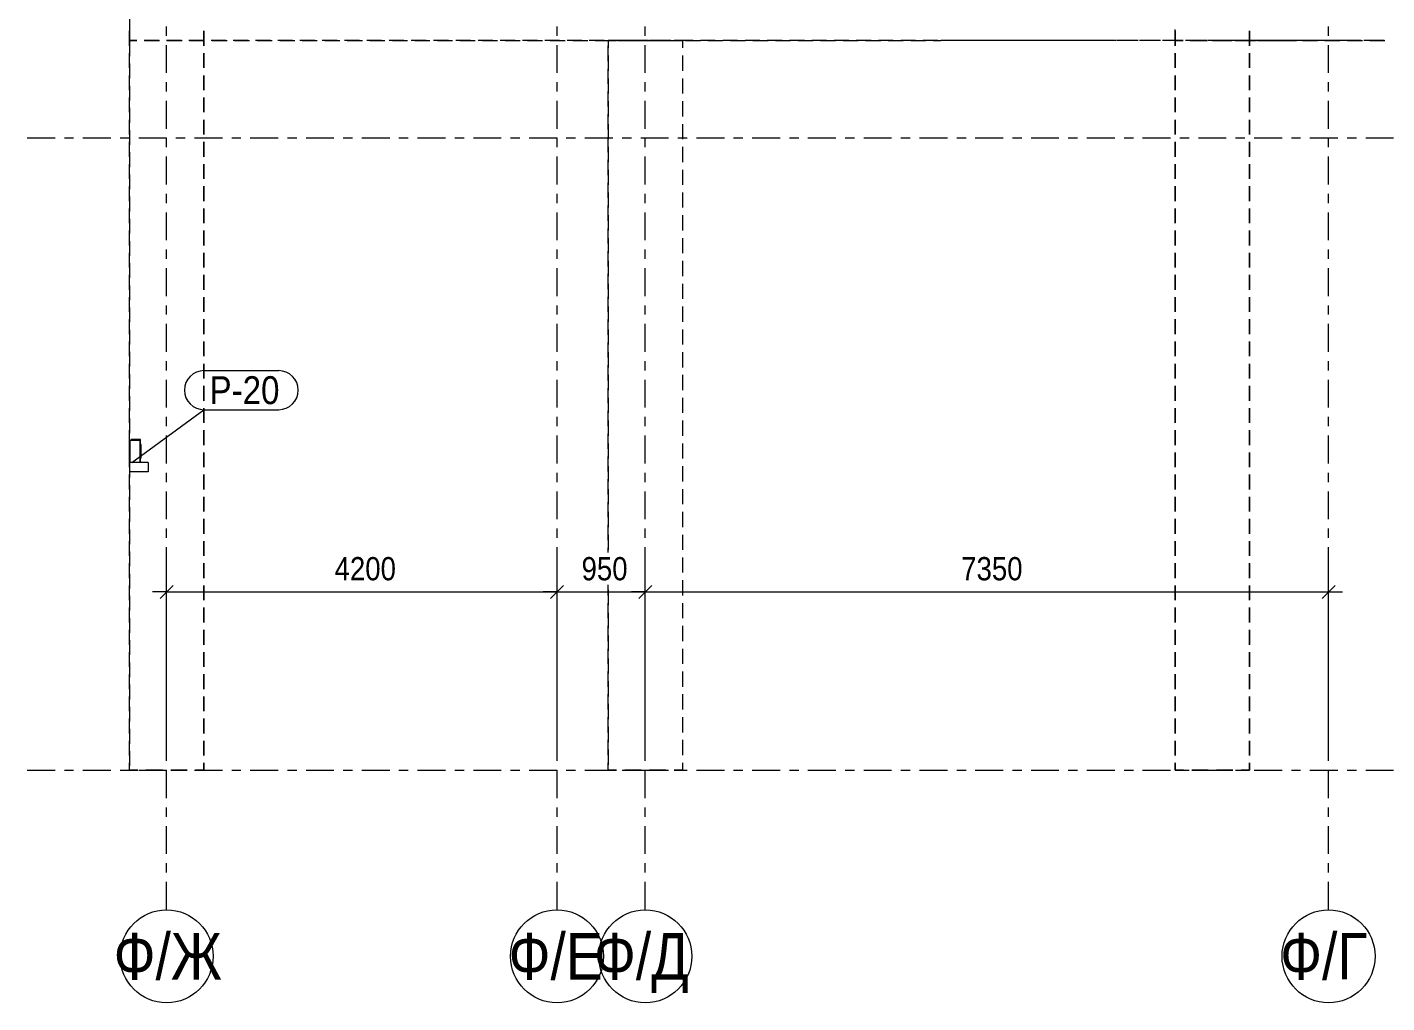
# Model space of a CAD drawing. Header units: millimetres. Extents: x -423 to 766, y -621 to 220.
# Drawn here: x 435.8 to 582.1, y -29.9 to 75 of the extents above; entities that cross this region are included whole.
import ezdxf

# ---------------------------------------------------------------- set-up
doc = ezdxf.new("R2010")
doc.units = ezdxf.units.MM
doc.linetypes.add('XKITLINE00', pattern=[0])
doc.linetypes.add('XKITLINE03', pattern=[6, 3, -1, 1, -1])
for name, color, linetype, lineweight in [('Part', 2, 'Continuous', 0), ('PartMark', 3, 'Continuous', 0), ('ReferenceModel', 1, 'Continuous', 0), ('S-GRID', 1, 'Continuous', 0), ('Z-DIMENSIONS', 1, 'Continuous', 0)]:
    doc.layers.add(name, color=color, linetype=linetype, lineweight=lineweight)
doc.styles.add('GOST type A', font='ARIAL.TTF')

msp = doc.modelspace()

# ---------------------------------------------------------------- linework, layer by layer
at = {"layer": 'Part', "linetype": 'XKITLINE00', "lineweight": 0}
for p, q in [((446.83, 28.17), (446.83, 30.57)), ((446.83, 30.57), (447.03, 30.57)), ((447.99, 30.53), (446.87, 30.53)), ((446.87, 30.53), (446.87, 28.21)), ((447.03, 30.57), (447.03, 30.65)), ((448.03, 30.65), (447.03, 30.65)), ((448.03, 30.57), (447.03, 30.57)), ((447.99, 28.21), (447.99, 30.53)), ((448.03, 30.57), (448.03, 30.65)), ((448.03, 30.12), (448.03, 30.57)), ((448.11, 30.12), (448.03, 30.12)), ((448.03, 28.62), (448.03, 30.12)), ((448.11, 28.62), (448.11, 30.12)), ((448.83, 28.17), (446.83, 28.17)), ((446.83, 28.17), (446.83, 27.17)), ((446.87, 28.21), (447.99, 28.21)), ((448.11, 28.62), (448.03, 28.62)), ((448.03, 28.17), (448.03, 28.62)), ((448.83, 28.17), (448.83, 27.17)), ((448.83, 27.17), (446.83, 27.17))]:
    msp.add_line(p, q, dxfattribs=at)
at = {"layer": 'PartMark', "linetype": 'XKITLINE00', "lineweight": 0}
for p, q in [((454.85, 38.05), (462.89, 38.05)), ((447.08, 28.17), (454.85, 33.85)), ((454.85, 33.85), (462.89, 33.85))]:
    msp.add_line(p, q, dxfattribs=at)
for centre, start, end in [((454.85, 35.95), 90, 270), ((462.89, 35.95), 270, 90)]:
    msp.add_arc(centre, 2.1, start, end, dxfattribs=at)
at = {"layer": 'ReferenceModel', "linetype": 'XKITLINE00', "lineweight": 0}
for p, q in [((446.83, 75.85), (446.83, 74.26)), ((559.33, 73.57), (559.33, 74.74)), ((446.83, 72.99), (446.83, 74.58)), ((446.83, 72.99), (446.83, 74.58)), ((446.83, 74.54), (446.83, 73.57)), ((446.83, 73.57), (446.83, 74.4)), ((447.63, 73.57), (446.83, 73.57)), ((446.83, 73.57), (447.64, 73.57)), ((446.83, 73.46), (446.83, 71.87)), ((450.02, 73.57), (448.43, 73.57)), ((448.45, 73.57), (450.07, 73.57)), ((452.42, 73.57), (450.82, 73.57)), ((450.87, 73.57), (452.49, 73.57)), ((454.81, 73.57), (453.22, 73.57)), ((453.3, 73.57), (454.91, 73.57)), ((454.83, 74.58), (454.83, 72.99)), ((454.83, 72.99), (454.83, 74.58)), ((454.83, 74.58), (454.83, 72.99)), ((457.2, 73.57), (455.61, 73.57)), ((455.72, 73.57), (457.34, 73.57)), ((459.6, 73.57), (458, 73.57)), ((458.15, 73.57), (459.76, 73.57)), ((461.99, 73.57), (460.4, 73.57)), ((460.57, 73.57), (462.19, 73.57)), ((464.39, 73.57), (462.79, 73.57)), ((463, 73.57), (464.61, 73.57)), ((466.78, 73.57), (465.18, 73.57)), ((465.42, 73.57), (467.04, 73.57)), ((469.17, 73.57), (467.58, 73.57)), ((467.85, 73.57), (469.46, 73.57)), ((471.57, 73.57), (469.97, 73.57)), ((470.27, 73.57), (471.89, 73.57)), ((473.96, 73.57), (472.36, 73.57)), ((472.69, 73.57), (474.31, 73.57)), ((476.35, 73.57), (474.76, 73.57)), ((475.12, 73.57), (476.74, 73.57)), ((478.75, 73.57), (477.15, 73.57)), ((477.54, 73.57), (479.16, 73.57)), ((481.14, 73.57), (479.55, 73.57)), ((479.97, 73.57), (481.58, 73.57)), ((483.53, 73.57), (481.94, 73.57)), ((482.39, 73.57), (484.01, 73.57)), ((485.93, 73.57), (484.33, 73.57)), ((484.82, 73.57), (486.43, 73.57)), ((488.32, 73.57), (486.73, 73.57)), ((487.24, 73.57), (488.86, 73.57)), ((490.72, 73.57), (489.12, 73.57)), ((489.67, 73.57), (491.28, 73.57)), ((493.11, 73.57), (491.51, 73.57)), ((492.09, 73.57), (493.71, 73.57)), ((495.5, 73.57), (493.91, 73.57)), ((494.52, 73.57), (496.13, 73.57)), ((497.9, 73.57), (496.3, 73.57)), ((496.94, 73.57), (498.56, 73.57)), ((498.33, 73.57), (499.22, 73.57)), ((498.33, 73.57), (498.33, 72.75)), ((498.33, 73.57), (498.33, 72.75)), ((498.33, 73.57), (499.22, 73.57)), ((499.22, 73.57), (498.33, 73.57)), ((500.29, 73.57), (498.69, 73.57)), ((499.36, 73.57), (500.98, 73.57)), ((500.11, 73.57), (501.89, 73.57)), ((500.11, 73.57), (501.89, 73.57)), ((501.89, 73.57), (500.11, 73.57)), ((502.68, 73.57), (501.09, 73.57)), ((501.79, 73.57), (503.41, 73.57)), ((502.78, 73.57), (504.55, 73.57)), ((502.78, 73.57), (504.55, 73.57)), ((504.55, 73.57), (502.78, 73.57)), ((505.08, 73.57), (503.48, 73.57)), ((504.21, 73.57), (505.83, 73.57)), ((505.44, 73.57), (506.33, 73.57)), ((505.44, 73.57), (506.33, 73.57)), ((506.33, 73.57), (505.44, 73.57)), ((507.47, 73.57), (505.87, 73.57)), ((506.33, 73.57), (506.33, 72.75)), ((506.33, 73.57), (506.33, 72.75)), ((506.33, 73.57), (506.33, 72.75)), ((506.64, 73.57), (508.25, 73.57)), ((509.86, 73.57), (508.27, 73.57)), ((509.06, 73.57), (510.68, 73.57)), ((512.26, 73.57), (510.66, 73.57)), ((511.49, 73.57), (513.1, 73.57)), ((514.65, 73.57), (513.06, 73.57)), ((513.91, 73.57), (515.53, 73.57)), ((517.05, 73.57), (515.45, 73.57)), ((516.34, 73.57), (517.95, 73.57)), ((519.44, 73.57), (517.84, 73.57)), ((518.76, 73.57), (520.38, 73.57)), ((521.83, 73.57), (520.24, 73.57)), ((521.19, 73.57), (522.8, 73.57)), ((524.23, 73.57), (522.63, 73.57)), ((523.61, 73.57), (525.23, 73.57)), ((526.62, 73.57), (525.02, 73.57)), ((526.03, 73.57), (527.65, 73.57)), ((529.01, 73.57), (527.42, 73.57)), ((528.46, 73.57), (530.08, 73.57)), ((531.41, 73.57), (529.81, 73.57)), ((530.88, 73.57), (532.5, 73.57)), ((533.8, 73.57), (532.2, 73.57)), ((533.31, 73.57), (534.12, 73.57)), ((534.96, 73.57), (534.11, 73.57)), ((534.94, 73.57), (534.12, 73.57)), ((536.19, 73.57), (534.6, 73.57)), ((537.41, 73.57), (535.76, 73.57)), ((537.48, 73.57), (535.8, 73.57)), ((538.59, 73.57), (536.99, 73.57)), ((539.87, 73.57), (538.23, 73.57)), ((540, 73.57), (538.32, 73.57)), ((540.98, 73.57), (539.39, 73.57)), ((542.34, 73.57), (540.69, 73.57)), ((542.52, 73.57), (540.84, 73.57)), ((543.37, 73.57), (541.78, 73.57)), ((544.8, 73.57), (543.16, 73.57)), ((545.04, 73.57), (543.36, 73.57)), ((545.77, 73.57), (544.17, 73.57)), ((547.27, 73.57), (545.63, 73.57)), ((547.56, 73.57), (545.88, 73.57)), ((548.16, 73.57), (546.57, 73.57)), ((549.74, 73.57), (548.09, 73.57)), ((550.09, 73.57), (548.4, 73.57)), ((550.56, 73.57), (548.96, 73.57)), ((552.2, 73.57), (550.56, 73.57)), ((552.61, 73.57), (550.93, 73.57)), ((552.95, 73.57), (551.35, 73.57)), ((554.67, 73.57), (553.03, 73.57)), ((555.13, 73.57), (553.45, 73.57)), ((555.34, 73.57), (553.75, 73.57)), ((557.14, 73.57), (555.49, 73.57)), ((557.65, 73.57), (555.97, 73.57)), ((557.74, 73.57), (556.14, 73.57)), ((559.6, 73.57), (557.96, 73.57)), ((559.33, 73.57), (558.49, 73.57)), ((559.33, 73.57), (558.53, 73.57)), ((559.33, 72.99), (559.33, 74.58)), ((559.33, 74.58), (559.33, 72.99)), ((559.33, 72.99), (559.33, 74.58)), ((559.33, 73.57), (559.33, 74.4)), ((559.33, 73.57), (559.33, 73.57)), ((560.2, 73.57), (559.33, 73.57)), ((559.33, 73.57), (560.14, 73.57)), ((559.33, 73.57), (560.2, 73.57)), ((562.07, 73.57), (560.43, 73.57)), ((560.94, 73.57), (562.55, 73.57)), ((562.82, 73.57), (561.08, 73.57)), ((561.08, 73.57), (562.82, 73.57)), ((564.54, 73.57), (562.89, 73.57)), ((563.36, 73.57), (564.97, 73.57)), ((565.43, 73.57), (563.69, 73.57)), ((563.69, 73.57), (565.43, 73.57)), ((567, 73.57), (565.36, 73.57)), ((565.78, 73.57), (567.39, 73.57)), ((568.05, 73.57), (566.3, 73.57)), ((566.3, 73.57), (568.05, 73.57)), ((567.33, 74.58), (567.33, 72.99)), ((567.33, 72.99), (567.33, 74.58)), ((567.33, 74.58), (567.33, 72.99)), ((569.47, 73.57), (567.83, 73.57)), ((568.19, 73.57), (569.8, 73.57)), ((570.66, 73.57), (568.92, 73.57)), ((568.92, 73.57), (570.66, 73.57)), ((571.94, 73.57), (570.29, 73.57)), ((570.61, 73.57), (572.22, 73.57)), ((572.4, 73.57), (571.53, 73.57)), ((571.53, 73.57), (572.4, 73.57)), ((573.3, 73.57), (572.4, 73.57)), ((574.4, 73.57), (572.76, 73.57)), ((573.03, 73.57), (574.64, 73.57)), ((576.01, 73.57), (574.2, 73.57)), ((576.87, 73.57), (575.22, 73.57)), ((575.44, 73.57), (577.05, 73.57)), ((578.71, 73.57), (576.91, 73.57)), ((579.34, 73.57), (577.69, 73.57)), ((577.86, 73.57), (579.47, 73.57)), ((581.41, 73.57), (579.61, 73.57)), ((581.8, 73.57), (580.16, 73.57)), ((580.27, 73.57), (581.89, 73.57)), ((446.83, 70.6), (446.83, 72.19)), ((446.83, 70.6), (446.83, 72.19)), ((454.83, 72.19), (454.83, 70.6)), ((454.83, 70.6), (454.83, 72.19)), ((454.83, 72.19), (454.83, 70.6)), ((498.33, 71.34), (498.33, 72.98)), ((498.33, 71.93), (498.33, 70.29)), ((498.33, 71.93), (498.33, 70.29)), ((506.33, 71.93), (506.33, 70.29)), ((506.33, 71.93), (506.33, 70.29)), ((506.33, 71.93), (506.33, 70.29)), ((559.33, 70.6), (559.33, 72.19)), ((559.33, 72.19), (559.33, 70.6)), ((559.33, 70.6), (559.33, 72.19)), ((567.33, 72.19), (567.33, 70.6)), ((567.33, 70.6), (567.33, 72.19)), ((567.33, 72.19), (567.33, 70.6)), ((446.83, 71.08), (446.83, 69.49)), ((498.33, 68.89), (498.33, 70.52)), ((446.83, 68.21), (446.83, 69.8)), ((446.83, 68.21), (446.83, 69.8)), ((454.83, 69.8), (454.83, 68.21)), ((454.83, 68.21), (454.83, 69.8)), ((454.83, 69.8), (454.83, 68.21)), ((498.33, 69.48), (498.33, 67.84)), ((498.33, 69.48), (498.33, 67.84)), ((506.33, 69.48), (506.33, 67.84)), ((506.33, 69.48), (506.33, 67.84)), ((506.33, 69.48), (506.33, 67.84)), ((559.33, 68.21), (559.33, 69.8)), ((559.33, 69.8), (559.33, 68.21)), ((559.33, 68.21), (559.33, 69.8)), ((567.33, 69.8), (567.33, 68.21)), ((567.33, 68.21), (567.33, 69.8)), ((567.33, 69.8), (567.33, 68.21)), ((446.83, 68.69), (446.83, 67.1)), ((446.83, 65.83), (446.83, 67.42)), ((446.83, 65.83), (446.83, 67.42)), ((454.83, 67.42), (454.83, 65.83)), ((454.83, 65.83), (454.83, 67.42)), ((454.83, 67.42), (454.83, 65.83)), ((498.33, 66.44), (498.33, 68.07)), ((559.33, 65.83), (559.33, 67.42)), ((559.33, 67.42), (559.33, 65.83)), ((559.33, 65.83), (559.33, 67.42)), ((567.33, 67.42), (567.33, 65.83)), ((567.33, 65.83), (567.33, 67.42)), ((567.33, 67.42), (567.33, 65.83)), ((446.83, 66.3), (446.83, 64.71)), ((498.33, 67.02), (498.33, 65.39)), ((498.33, 67.02), (498.33, 65.39)), ((506.33, 67.02), (506.33, 65.39)), ((506.33, 67.02), (506.33, 65.39)), ((506.33, 67.02), (506.33, 65.39)), ((446.83, 63.44), (446.83, 65.03)), ((446.83, 63.44), (446.83, 65.03)), ((454.83, 65.03), (454.83, 63.44)), ((454.83, 63.44), (454.83, 65.03)), ((454.83, 65.03), (454.83, 63.44)), ((498.33, 63.98), (498.33, 65.62)), ((498.33, 64.57), (498.33, 62.94)), ((498.33, 64.57), (498.33, 62.94)), ((506.33, 64.57), (506.33, 62.94)), ((506.33, 64.57), (506.33, 62.94)), ((506.33, 64.57), (506.33, 62.94)), ((559.33, 63.44), (559.33, 65.03)), ((559.33, 65.03), (559.33, 63.44)), ((559.33, 63.44), (559.33, 65.03)), ((567.33, 65.03), (567.33, 63.44)), ((567.33, 63.44), (567.33, 65.03)), ((567.33, 65.03), (567.33, 63.44)), ((446.83, 63.92), (446.83, 62.33)), ((498.33, 61.53), (498.33, 63.16)), ((446.83, 61.06), (446.83, 62.65)), ((446.83, 61.06), (446.83, 62.65)), ((446.83, 61.53), (446.83, 59.94)), ((454.83, 62.65), (454.83, 61.06)), ((454.83, 61.06), (454.83, 62.65)), ((454.83, 62.65), (454.83, 61.06)), ((498.33, 62.12), (498.33, 60.48)), ((498.33, 62.12), (498.33, 60.48)), ((506.33, 62.12), (506.33, 60.48)), ((506.33, 62.12), (506.33, 60.48)), ((506.33, 62.12), (506.33, 60.48)), ((559.33, 61.06), (559.33, 62.65)), ((559.33, 62.65), (559.33, 61.06)), ((559.33, 61.06), (559.33, 62.65)), ((567.33, 62.65), (567.33, 61.06)), ((567.33, 61.06), (567.33, 62.65)), ((567.33, 62.65), (567.33, 61.06)), ((446.83, 58.67), (446.83, 60.26)), ((446.83, 58.67), (446.83, 60.26)), ((454.83, 60.26), (454.83, 58.67)), ((454.83, 58.67), (454.83, 60.26)), ((454.83, 60.26), (454.83, 58.67)), ((498.33, 59.08), (498.33, 60.71)), ((559.33, 58.67), (559.33, 60.26)), ((559.33, 60.26), (559.33, 58.67)), ((559.33, 58.67), (559.33, 60.26)), ((567.33, 60.26), (567.33, 58.67)), ((567.33, 58.67), (567.33, 60.26)), ((567.33, 60.26), (567.33, 58.67)), ((446.83, 59.15), (446.83, 57.56)), ((498.33, 59.66), (498.33, 58.03)), ((498.33, 59.66), (498.33, 58.03)), ((506.33, 59.66), (506.33, 58.03)), ((506.33, 59.66), (506.33, 58.03)), ((506.33, 59.66), (506.33, 58.03)), ((446.83, 56.29), (446.83, 57.88)), ((446.83, 56.29), (446.83, 57.88)), ((454.83, 57.88), (454.83, 56.29)), ((454.83, 56.29), (454.83, 57.88)), ((454.83, 57.88), (454.83, 56.29)), ((498.33, 56.62), (498.33, 58.26)), ((498.33, 57.21), (498.33, 55.58)), ((498.33, 57.21), (498.33, 55.58)), ((506.33, 57.21), (506.33, 55.58)), ((506.33, 57.21), (506.33, 55.58)), ((506.33, 57.21), (506.33, 55.58)), ((559.33, 56.29), (559.33, 57.88)), ((559.33, 57.88), (559.33, 56.29)), ((559.33, 56.29), (559.33, 57.88)), ((567.33, 57.88), (567.33, 56.29)), ((567.33, 56.29), (567.33, 57.88)), ((567.33, 57.88), (567.33, 56.29)), ((446.83, 56.76), (446.83, 55.17)), ((498.33, 54.17), (498.33, 55.81)), ((446.83, 53.9), (446.83, 55.49)), ((446.83, 53.9), (446.83, 55.49)), ((446.83, 54.38), (446.83, 52.79)), ((454.83, 55.49), (454.83, 53.9)), ((454.83, 53.9), (454.83, 55.49)), ((454.83, 55.49), (454.83, 53.9)), ((498.33, 54.76), (498.33, 53.12)), ((498.33, 54.76), (498.33, 53.12)), ((506.33, 54.76), (506.33, 53.12)), ((506.33, 54.76), (506.33, 53.12)), ((506.33, 54.76), (506.33, 53.12)), ((559.33, 53.9), (559.33, 55.49)), ((559.33, 55.49), (559.33, 53.9)), ((559.33, 53.9), (559.33, 55.49)), ((567.33, 55.49), (567.33, 53.9)), ((567.33, 53.9), (567.33, 55.49)), ((567.33, 55.49), (567.33, 53.9)), ((446.83, 51.52), (446.83, 53.11)), ((446.83, 51.52), (446.83, 53.11)), ((454.83, 53.11), (454.83, 51.52)), ((454.83, 51.52), (454.83, 53.11)), ((454.83, 53.11), (454.83, 51.52)), ((498.33, 51.72), (498.33, 53.35)), ((559.33, 51.52), (559.33, 53.11)), ((559.33, 53.11), (559.33, 51.52)), ((559.33, 51.52), (559.33, 53.11)), ((567.33, 53.11), (567.33, 51.52)), ((567.33, 51.52), (567.33, 53.11)), ((567.33, 53.11), (567.33, 51.52)), ((446.83, 51.99), (446.83, 50.4)), ((498.33, 52.31), (498.33, 50.67)), ((498.33, 52.31), (498.33, 50.67)), ((506.33, 52.31), (506.33, 50.67)), ((506.33, 52.31), (506.33, 50.67)), ((506.33, 52.31), (506.33, 50.67)), ((446.83, 49.13), (446.83, 50.72)), ((446.83, 49.13), (446.83, 50.72)), ((454.83, 50.72), (454.83, 49.13)), ((454.83, 49.13), (454.83, 50.72)), ((454.83, 50.72), (454.83, 49.13)), ((498.33, 49.26), (498.33, 50.9)), ((498.33, 49.85), (498.33, 48.22)), ((498.33, 49.85), (498.33, 48.22)), ((506.33, 49.85), (506.33, 48.22)), ((506.33, 49.85), (506.33, 48.22)), ((506.33, 49.85), (506.33, 48.22)), ((559.33, 49.13), (559.33, 50.72)), ((559.33, 50.72), (559.33, 49.13)), ((559.33, 49.13), (559.33, 50.72)), ((567.33, 50.72), (567.33, 49.13)), ((567.33, 49.13), (567.33, 50.72)), ((567.33, 50.72), (567.33, 49.13)), ((446.83, 49.61), (446.83, 48.02)), ((446.83, 46.75), (446.83, 48.34)), ((446.83, 46.75), (446.83, 48.34)), ((454.83, 48.34), (454.83, 46.75)), ((454.83, 46.75), (454.83, 48.34)), ((454.83, 48.34), (454.83, 46.75)), ((498.33, 46.81), (498.33, 48.45)), ((559.33, 46.75), (559.33, 48.34)), ((559.33, 48.34), (559.33, 46.75)), ((559.33, 46.75), (559.33, 48.34)), ((567.33, 48.34), (567.33, 46.75)), ((567.33, 46.75), (567.33, 48.34)), ((567.33, 48.34), (567.33, 46.75)), ((446.83, 47.22), (446.83, 45.63)), ((498.33, 47.4), (498.33, 45.76)), ((498.33, 47.4), (498.33, 45.76)), ((506.33, 47.4), (506.33, 45.76)), ((506.33, 47.4), (506.33, 45.76)), ((506.33, 47.4), (506.33, 45.76)), ((446.83, 44.36), (446.83, 45.95)), ((446.83, 44.36), (446.83, 45.95)), ((454.83, 45.95), (454.83, 44.36)), ((454.83, 44.36), (454.83, 45.95)), ((454.83, 45.95), (454.83, 44.36)), ((498.33, 44.36), (498.33, 45.99)), ((559.33, 44.36), (559.33, 45.95)), ((559.33, 45.95), (559.33, 44.36)), ((559.33, 44.36), (559.33, 45.95)), ((567.33, 45.95), (567.33, 44.36)), ((567.33, 44.36), (567.33, 45.95)), ((567.33, 45.95), (567.33, 44.36)), ((446.83, 44.84), (446.83, 43.25)), ((498.33, 44.95), (498.33, 43.31)), ((498.33, 44.95), (498.33, 43.31)), ((506.33, 44.95), (506.33, 43.31)), ((506.33, 44.95), (506.33, 43.31)), ((506.33, 44.95), (506.33, 43.31)), ((446.83, 41.98), (446.83, 43.57)), ((446.83, 41.98), (446.83, 43.57)), ((446.83, 42.45), (446.83, 40.86)), ((454.83, 43.57), (454.83, 41.98)), ((454.83, 41.98), (454.83, 43.57)), ((454.83, 43.57), (454.83, 41.98)), ((498.33, 41.9), (498.33, 43.54)), ((498.33, 42.49), (498.33, 40.86)), ((498.33, 42.49), (498.33, 40.86)), ((506.33, 42.49), (506.33, 40.86)), ((506.33, 42.49), (506.33, 40.86)), ((506.33, 42.49), (506.33, 40.86)), ((559.33, 41.98), (559.33, 43.57)), ((559.33, 43.57), (559.33, 41.98)), ((559.33, 41.98), (559.33, 43.57)), ((567.33, 43.57), (567.33, 41.98)), ((567.33, 41.98), (567.33, 43.57)), ((567.33, 43.57), (567.33, 41.98)), ((446.83, 39.59), (446.83, 41.18)), ((446.83, 39.59), (446.83, 41.18)), ((454.83, 41.18), (454.83, 39.59)), ((454.83, 39.59), (454.83, 41.18)), ((454.83, 41.18), (454.83, 39.59)), ((498.33, 39.45), (498.33, 41.09)), ((559.33, 39.59), (559.33, 41.18)), ((559.33, 41.18), (559.33, 39.59)), ((559.33, 39.59), (559.33, 41.18)), ((567.33, 41.18), (567.33, 39.59)), ((567.33, 39.59), (567.33, 41.18)), ((567.33, 41.18), (567.33, 39.59)), ((446.83, 40.07), (446.83, 38.48)), ((498.33, 40.04), (498.33, 38.4)), ((498.33, 40.04), (498.33, 38.4)), ((506.33, 40.04), (506.33, 38.4)), ((506.33, 40.04), (506.33, 38.4)), ((506.33, 40.04), (506.33, 38.4)), ((446.83, 37.21), (446.83, 38.8)), ((446.83, 37.21), (446.83, 38.8)), ((454.83, 38.8), (454.83, 37.21)), ((454.83, 37.21), (454.83, 38.8)), ((454.83, 38.8), (454.83, 37.21)), ((498.33, 37), (498.33, 38.63)), ((559.33, 37.21), (559.33, 38.8)), ((559.33, 38.8), (559.33, 37.21)), ((559.33, 37.21), (559.33, 38.8)), ((567.33, 38.8), (567.33, 37.21)), ((567.33, 37.21), (567.33, 38.8)), ((567.33, 38.8), (567.33, 37.21)), ((446.83, 37.68), (446.83, 36.09)), ((498.33, 37.59), (498.33, 35.95)), ((498.33, 37.59), (498.33, 35.95)), ((506.33, 37.59), (506.33, 35.95)), ((506.33, 37.59), (506.33, 35.95)), ((506.33, 37.59), (506.33, 35.95)), ((446.83, 34.82), (446.83, 36.41)), ((446.83, 34.82), (446.83, 36.41)), ((446.83, 35.3), (446.83, 33.71)), ((454.83, 36.41), (454.83, 34.82)), ((454.83, 34.82), (454.83, 36.41)), ((454.83, 36.41), (454.83, 34.82)), ((498.33, 34.54), (498.33, 36.18)), ((498.33, 35.13), (498.33, 33.5)), ((498.33, 35.13), (498.33, 33.5)), ((506.33, 35.13), (506.33, 33.5)), ((506.33, 35.13), (506.33, 33.5)), ((506.33, 35.13), (506.33, 33.5)), ((559.33, 34.82), (559.33, 36.41)), ((559.33, 36.41), (559.33, 34.82)), ((559.33, 34.82), (559.33, 36.41)), ((567.33, 36.41), (567.33, 34.82)), ((567.33, 34.82), (567.33, 36.41)), ((567.33, 36.41), (567.33, 34.82)), ((446.83, 32.44), (446.83, 34.03)), ((446.83, 32.44), (446.83, 34.03)), ((454.83, 34.03), (454.83, 32.44)), ((454.83, 32.44), (454.83, 34.03)), ((454.83, 34.03), (454.83, 32.44)), ((498.33, 32.09), (498.33, 33.73)), ((559.33, 32.44), (559.33, 34.03)), ((559.33, 34.03), (559.33, 32.44)), ((559.33, 32.44), (559.33, 34.03)), ((567.33, 34.03), (567.33, 32.44)), ((567.33, 32.44), (567.33, 34.03)), ((567.33, 34.03), (567.33, 32.44)), ((446.83, 32.91), (446.83, 31.32)), ((498.33, 32.68), (498.33, 31.04)), ((498.33, 32.68), (498.33, 31.04)), ((506.33, 32.68), (506.33, 31.04)), ((506.33, 32.68), (506.33, 31.04)), ((506.33, 32.68), (506.33, 31.04)), ((446.83, 30.05), (446.83, 31.64)), ((446.83, 30.05), (446.83, 31.64)), ((454.83, 31.64), (454.83, 30.05)), ((454.83, 30.05), (454.83, 31.64)), ((454.83, 31.64), (454.83, 30.05)), ((498.33, 29.64), (498.33, 31.27)), ((559.33, 30.05), (559.33, 31.64)), ((559.33, 31.64), (559.33, 30.05)), ((559.33, 30.05), (559.33, 31.64)), ((567.33, 31.64), (567.33, 30.05)), ((567.33, 30.05), (567.33, 31.64)), ((567.33, 31.64), (567.33, 30.05)), ((446.83, 30.53), (446.83, 28.94)), ((446.83, 27.66), (446.83, 29.25)), ((446.83, 27.66), (446.83, 29.25)), ((454.83, 29.25), (454.83, 27.66)), ((454.83, 27.66), (454.83, 29.25)), ((454.83, 29.25), (454.83, 27.66)), ((498.33, 30.23), (498.33, 28.59)), ((498.33, 30.23), (498.33, 28.59)), ((506.33, 30.23), (506.33, 28.59)), ((506.33, 30.23), (506.33, 28.59)), ((506.33, 30.23), (506.33, 28.59)), ((559.33, 27.66), (559.33, 29.25)), ((559.33, 29.25), (559.33, 27.66)), ((559.33, 27.66), (559.33, 29.25)), ((567.33, 29.25), (567.33, 27.66)), ((567.33, 27.66), (567.33, 29.25)), ((567.33, 29.25), (567.33, 27.66)), ((446.83, 28.14), (446.83, 26.55)), ((498.33, 27.19), (498.33, 28.82)), ((446.83, 25.28), (446.83, 26.87)), ((446.83, 25.28), (446.83, 26.87)), ((454.83, 26.87), (454.83, 25.28)), ((454.83, 25.28), (454.83, 26.87)), ((454.83, 26.87), (454.83, 25.28)), ((498.33, 27.77), (498.33, 26.14)), ((498.33, 27.77), (498.33, 26.14)), ((498.33, 24.73), (498.33, 26.37)), ((506.33, 27.77), (506.33, 26.14)), ((506.33, 27.77), (506.33, 26.14)), ((506.33, 27.77), (506.33, 26.14)), ((559.33, 25.28), (559.33, 26.87)), ((559.33, 26.87), (559.33, 25.28)), ((559.33, 25.28), (559.33, 26.87)), ((567.33, 26.87), (567.33, 25.28)), ((567.33, 25.28), (567.33, 26.87)), ((567.33, 26.87), (567.33, 25.28)), ((446.83, 25.75), (446.83, 24.16)), ((498.33, 25.32), (498.33, 23.69)), ((498.33, 25.32), (498.33, 23.69)), ((506.33, 25.32), (506.33, 23.69)), ((506.33, 25.32), (506.33, 23.69)), ((506.33, 25.32), (506.33, 23.69)), ((446.83, 22.89), (446.83, 24.48)), ((446.83, 22.89), (446.83, 24.48)), ((454.83, 24.48), (454.83, 22.89)), ((454.83, 22.89), (454.83, 24.48)), ((454.83, 24.48), (454.83, 22.89)), ((498.33, 22.28), (498.33, 23.91)), ((559.33, 22.89), (559.33, 24.48)), ((559.33, 24.48), (559.33, 22.89)), ((559.33, 22.89), (559.33, 24.48)), ((567.33, 24.48), (567.33, 22.89)), ((567.33, 22.89), (567.33, 24.48)), ((567.33, 24.48), (567.33, 22.89)), ((446.83, 23.37), (446.83, 21.78)), ((446.83, 20.51), (446.83, 22.1)), ((446.83, 20.51), (446.83, 22.1)), ((454.83, 22.1), (454.83, 20.51)), ((454.83, 20.51), (454.83, 22.1)), ((454.83, 22.1), (454.83, 20.51)), ((498.33, 22.87), (498.33, 21.23)), ((498.33, 22.87), (498.33, 21.23)), ((506.33, 22.87), (506.33, 21.23)), ((506.33, 22.87), (506.33, 21.23)), ((506.33, 22.87), (506.33, 21.23)), ((559.33, 20.51), (559.33, 22.1)), ((559.33, 22.1), (559.33, 20.51)), ((559.33, 20.51), (559.33, 22.1)), ((567.33, 22.1), (567.33, 20.51)), ((567.33, 20.51), (567.33, 22.1)), ((567.33, 22.1), (567.33, 20.51)), ((446.83, 20.98), (446.83, 19.39)), ((498.33, 19.83), (498.33, 21.46)), ((446.83, 18.12), (446.83, 19.71)), ((446.83, 18.12), (446.83, 19.71)), ((454.83, 19.71), (454.83, 18.12)), ((454.83, 18.12), (454.83, 19.71)), ((454.83, 19.71), (454.83, 18.12)), ((498.33, 20.41), (498.33, 18.78)), ((498.33, 20.41), (498.33, 18.78)), ((506.33, 20.41), (506.33, 18.78)), ((506.33, 20.41), (506.33, 18.78)), ((506.33, 20.41), (506.33, 18.78)), ((559.33, 18.12), (559.33, 19.71)), ((559.33, 19.71), (559.33, 18.12)), ((559.33, 18.12), (559.33, 19.71)), ((567.33, 19.71), (567.33, 18.12)), ((567.33, 18.12), (567.33, 19.71)), ((567.33, 19.71), (567.33, 18.12)), ((446.83, 18.6), (446.83, 17.01)), ((498.33, 18.5), (498.33, 19.01)), ((506.33, 17.96), (506.33, 16.33)), ((506.33, 17.96), (506.33, 16.33)), ((506.33, 17.96), (506.33, 16.33)), ((446.83, 15.74), (446.83, 17.33)), ((446.83, 15.74), (446.83, 17.33)), ((446.83, 16.21), (446.83, 14.62)), ((454.83, 17.33), (454.83, 15.74)), ((454.83, 15.74), (454.83, 17.33)), ((454.83, 17.33), (454.83, 15.74)), ((559.33, 15.74), (559.33, 17.33)), ((559.33, 17.33), (559.33, 15.74)), ((559.33, 15.74), (559.33, 17.33)), ((567.33, 17.33), (567.33, 15.74)), ((567.33, 15.74), (567.33, 17.33)), ((567.33, 17.33), (567.33, 15.74)), ((446.83, 13.35), (446.83, 14.94)), ((446.83, 13.35), (446.83, 14.94)), ((454.83, 14.94), (454.83, 13.35)), ((454.83, 13.35), (454.83, 14.94)), ((454.83, 14.94), (454.83, 13.35)), ((498.33, 13.87), (498.33, 15)), ((506.33, 15.51), (506.33, 13.87)), ((506.33, 15.51), (506.33, 13.87)), ((506.33, 15.51), (506.33, 13.87)), ((559.33, 13.35), (559.33, 14.94)), ((559.33, 14.94), (559.33, 13.35)), ((559.33, 13.35), (559.33, 14.94)), ((567.33, 14.94), (567.33, 13.35)), ((567.33, 13.35), (567.33, 14.94)), ((567.33, 14.94), (567.33, 13.35)), ((446.83, 13.83), (446.83, 12.24)), ((498.33, 14.46), (498.33, 12.83)), ((498.33, 14.46), (498.33, 12.83)), ((446.83, 10.97), (446.83, 12.56)), ((446.83, 10.97), (446.83, 12.56)), ((454.83, 12.56), (454.83, 10.97)), ((454.83, 10.97), (454.83, 12.56)), ((454.83, 12.56), (454.83, 10.97)), ((498.33, 11.42), (498.33, 13.06)), ((498.33, 12.01), (498.33, 10.37)), ((498.33, 12.01), (498.33, 10.37)), ((506.33, 13.06), (506.33, 11.42)), ((506.33, 13.06), (506.33, 11.42)), ((506.33, 13.06), (506.33, 11.42)), ((559.33, 10.97), (559.33, 12.56)), ((559.33, 12.56), (559.33, 10.97)), ((559.33, 10.97), (559.33, 12.56)), ((567.33, 12.56), (567.33, 10.97)), ((567.33, 10.97), (567.33, 12.56)), ((567.33, 12.56), (567.33, 10.97)), ((446.83, 11.44), (446.83, 9.85)), ((498.33, 8.97), (498.33, 10.6)), ((506.33, 10.6), (506.33, 8.97)), ((506.33, 10.6), (506.33, 8.97)), ((506.33, 10.6), (506.33, 8.97)), ((446.83, 8.58), (446.83, 10.17)), ((446.83, 8.58), (446.83, 10.17)), ((446.83, 9.06), (446.83, 7.47)), ((454.83, 10.17), (454.83, 8.58)), ((454.83, 8.58), (454.83, 10.17)), ((454.83, 10.17), (454.83, 8.58)), ((498.33, 9.56), (498.33, 7.92)), ((498.33, 9.56), (498.33, 7.92)), ((559.33, 8.58), (559.33, 10.17)), ((559.33, 10.17), (559.33, 8.58)), ((559.33, 8.58), (559.33, 10.17)), ((567.33, 10.17), (567.33, 8.58)), ((567.33, 8.58), (567.33, 10.17)), ((567.33, 10.17), (567.33, 8.58)), ((446.83, 6.2), (446.83, 7.79)), ((446.83, 6.2), (446.83, 7.79)), ((454.83, 7.79), (454.83, 6.2)), ((454.83, 6.2), (454.83, 7.79)), ((454.83, 7.79), (454.83, 6.2)), ((498.33, 6.51), (498.33, 8.15)), ((506.33, 8.15), (506.33, 6.51)), ((506.33, 8.15), (506.33, 6.51)), ((506.33, 8.15), (506.33, 6.51)), ((559.33, 6.2), (559.33, 7.79)), ((559.33, 7.79), (559.33, 6.2)), ((559.33, 6.2), (559.33, 7.79)), ((567.33, 7.79), (567.33, 6.2)), ((567.33, 6.2), (567.33, 7.79)), ((567.33, 7.79), (567.33, 6.2)), ((446.83, 6.67), (446.83, 5.08)), ((498.33, 7.1), (498.33, 5.47)), ((498.33, 7.1), (498.33, 5.47)), ((446.83, 3.81), (446.83, 5.4)), ((446.83, 3.81), (446.83, 5.4)), ((454.83, 5.4), (454.83, 3.81)), ((454.83, 3.81), (454.83, 5.4)), ((454.83, 5.4), (454.83, 3.81)), ((498.33, 4.06), (498.33, 5.7)), ((498.33, 4.65), (498.33, 3.01)), ((498.33, 4.65), (498.33, 3.01)), ((506.33, 5.7), (506.33, 4.06)), ((506.33, 5.7), (506.33, 4.06)), ((506.33, 5.7), (506.33, 4.06)), ((559.33, 3.81), (559.33, 5.4)), ((559.33, 5.4), (559.33, 3.81)), ((559.33, 3.81), (559.33, 5.4)), ((567.33, 5.4), (567.33, 3.81)), ((567.33, 3.81), (567.33, 5.4)), ((567.33, 5.4), (567.33, 3.81)), ((446.83, 4.29), (446.83, 2.7)), ((446.83, 1.43), (446.83, 3.02)), ((446.83, 1.43), (446.83, 3.02)), ((454.83, 3.02), (454.83, 1.43)), ((454.83, 1.43), (454.83, 3.02)), ((454.83, 3.02), (454.83, 1.43)), ((498.33, 1.61), (498.33, 3.24)), ((506.33, 3.24), (506.33, 1.61)), ((506.33, 3.24), (506.33, 1.61)), ((506.33, 3.24), (506.33, 1.61)), ((559.33, 1.43), (559.33, 3.02)), ((559.33, 3.02), (559.33, 1.43)), ((559.33, 1.43), (559.33, 3.02)), ((567.33, 3.02), (567.33, 1.43)), ((567.33, 1.43), (567.33, 3.02)), ((567.33, 3.02), (567.33, 1.43)), ((446.83, 1.9), (446.83, 0.31)), ((498.33, 2.2), (498.33, 0.56)), ((498.33, 2.2), (498.33, 0.56)), ((446.83, -0.96), (446.83, 0.63)), ((446.83, -0.96), (446.83, 0.63)), ((454.83, 0.63), (454.83, -0.96)), ((454.83, -0.96), (454.83, 0.63)), ((454.83, 0.63), (454.83, -0.96)), ((498.33, -0.85), (498.33, 0.79)), ((506.33, 0.79), (506.33, -0.85)), ((506.33, 0.79), (506.33, -0.85)), ((506.33, 0.79), (506.33, -0.85)), ((559.33, -0.96), (559.33, 0.63)), ((559.33, 0.63), (559.33, -0.96)), ((559.33, -0.96), (559.33, 0.63)), ((567.33, 0.63), (567.33, -0.96)), ((567.33, -0.96), (567.33, 0.63)), ((567.33, 0.63), (567.33, -0.96)), ((446.83, -0.48), (446.83, -2.07)), ((498.33, -0.26), (498.33, -1.89)), ((498.33, -0.26), (498.33, -1.89)), ((446.83, -3.34), (446.83, -1.75)), ((446.83, -3.34), (446.83, -1.75)), ((446.83, -2.87), (446.83, -4.46)), ((454.83, -1.75), (454.83, -3.34)), ((454.83, -3.34), (454.83, -1.75)), ((454.83, -1.75), (454.83, -3.34)), ((498.33, -3.3), (498.33, -1.66)), ((498.33, -2.71), (498.33, -4.35)), ((498.33, -2.71), (498.33, -4.35)), ((506.33, -1.66), (506.33, -3.3)), ((506.33, -1.66), (506.33, -3.3)), ((506.33, -1.66), (506.33, -3.3)), ((559.33, -3.34), (559.33, -1.75)), ((559.33, -1.75), (559.33, -3.34)), ((559.33, -3.34), (559.33, -1.75)), ((567.33, -1.75), (567.33, -3.34)), ((567.33, -3.34), (567.33, -1.75)), ((567.33, -1.75), (567.33, -3.34)), ((446.83, -4.93), (446.83, -4.14)), ((446.83, -4.93), (446.83, -4.14)), ((454.83, -4.14), (454.83, -4.93)), ((454.83, -4.93), (454.83, -4.14)), ((454.83, -4.14), (454.83, -4.93)), ((498.33, -4.93), (498.33, -4.12)), ((506.33, -4.12), (506.33, -4.93)), ((506.33, -4.12), (506.33, -4.93)), ((506.33, -4.12), (506.33, -4.93)), ((559.33, -4.93), (559.33, -4.14)), ((559.33, -4.14), (559.33, -4.93)), ((559.33, -4.93), (559.33, -4.14)), ((567.33, -4.14), (567.33, -4.93)), ((567.33, -4.93), (567.33, -4.14)), ((567.33, -4.14), (567.33, -4.93)), ((447.72, -4.93), (446.83, -4.93)), ((446.83, -4.93), (447.72, -4.93)), ((447.72, -4.93), (446.83, -4.93)), ((450.39, -4.93), (448.61, -4.93)), ((448.61, -4.93), (450.39, -4.93)), ((450.39, -4.93), (448.61, -4.93)), ((453.05, -4.93), (451.28, -4.93)), ((451.28, -4.93), (453.05, -4.93)), ((453.05, -4.93), (451.28, -4.93)), ((454.83, -4.93), (453.94, -4.93)), ((453.94, -4.93), (454.83, -4.93)), ((454.83, -4.93), (453.94, -4.93)), ((499.22, -4.93), (498.33, -4.93)), ((498.33, -4.93), (499.22, -4.93)), ((499.22, -4.93), (498.33, -4.93)), ((501.89, -4.93), (500.11, -4.93)), ((500.11, -4.93), (501.89, -4.93)), ((501.89, -4.93), (500.11, -4.93)), ((504.55, -4.93), (502.78, -4.93)), ((502.78, -4.93), (504.55, -4.93)), ((504.55, -4.93), (502.78, -4.93)), ((506.33, -4.93), (505.44, -4.93)), ((505.44, -4.93), (506.33, -4.93)), ((506.33, -4.93), (505.44, -4.93)), ((560.22, -4.93), (559.33, -4.93)), ((559.33, -4.93), (560.22, -4.93)), ((560.22, -4.93), (559.33, -4.93)), ((562.89, -4.93), (561.11, -4.93)), ((561.11, -4.93), (562.89, -4.93)), ((562.89, -4.93), (561.11, -4.93)), ((565.55, -4.93), (563.78, -4.93)), ((563.78, -4.93), (565.55, -4.93)), ((565.55, -4.93), (563.78, -4.93)), ((567.33, -4.93), (566.44, -4.93)), ((566.44, -4.93), (567.33, -4.93)), ((567.33, -4.93), (566.44, -4.93))]:
    msp.add_line(p, q, dxfattribs=at)
at = {"layer": 'S-GRID', "linetype": 'XKITLINE03', "lineweight": 0}
for p, q in [((450.83, -19.93), (450.83, 184.67)), ((492.83, -19.93), (492.83, 184.67)), ((502.33, -19.93), (502.33, 184.67)), ((575.83, -19.93), (575.83, 184.67)), ((435.83, 63.07), (595.91, 63.07)), ((435.83, -4.93), (595.91, -4.93))]:
    msp.add_line(p, q, dxfattribs=at)
at = {"layer": 'S-GRID', "linetype": 'XKITLINE00', "lineweight": 0}
for centre in [(450.83, -24.93), (492.83, -24.93), (502.33, -24.93), (575.83, -24.93)]:
    msp.add_circle(centre, 5, dxfattribs=at)
at = {"layer": 'Z-DIMENSIONS', "linetype": 'XKITLINE00', "lineweight": 0}
for p, q in [((450.83, -3.93), (450.83, 16.75)), ((492.83, -3.93), (492.83, 16.75)), ((492.83, -3.93), (492.83, 16.75)), ((502.33, -3.93), (502.33, 16.75)), ((502.33, -3.93), (502.33, 16.75)), ((575.83, -3.93), (575.83, 16.75)), ((451.54, 14.95), (450.13, 13.54)), ((493.54, 14.95), (492.13, 13.54)), ((493.54, 14.95), (492.13, 13.54)), ((503.04, 14.95), (501.63, 13.54)), ((503.04, 14.95), (501.63, 13.54)), ((576.54, 14.95), (575.13, 13.54)), ((450.83, 14.25), (449.33, 14.25)), ((450.83, 14.25), (492.83, 14.25)), ((492.83, 14.25), (491.33, 14.25)), ((492.83, 14.25), (494.33, 14.25)), ((492.83, 14.25), (502.33, 14.25)), ((502.33, 14.25), (500.83, 14.25)), ((502.33, 14.25), (503.83, 14.25)), ((502.33, 14.25), (575.83, 14.25)), ((575.83, 14.25), (577.33, 14.25))]:
    msp.add_line(p, q, dxfattribs=at)
at = {"layer": 'Z-DIMENSIONS'}
for p in [(450.83, 14.25), (492.83, 14.25), (492.83, 14.25), (502.33, 14.25), (502.33, 14.25), (575.83, 14.25)]:
    msp.add_point(p, dxfattribs=at)

# ---------------------------------------------------------------- texts
at = {"layer": 'PartMark', "style": 'GOST type A', "width": 0.85}
msp.add_text('Р-20', height=3, dxfattribs=at).set_placement((455.45, 34.45))
at = {"layer": 'S-GRID', "style": 'GOST type A', "width": 0.85}
for s, p in [('Ф/Ж', (445.13, -27.43)), ('Ф/Е', (487.62, -27.43)), ('Ф/Д', (496.8, -27.43)), ('Ф/Г', (570.62, -27.43))]:
    msp.add_text(s, height=5, dxfattribs=at).set_placement(p)
at = {"layer": 'Z-DIMENSIONS', "style": 'GOST type A', "width": 0.85}
for s, p in [('4200', (468.9, 15.5)), ('950', (495.47, 15.5)), ('7350', (536.31, 15.5))]:
    msp.add_text(s, height=2.5, dxfattribs=at).set_placement(p)

doc.saveas('drawing.dxf')
